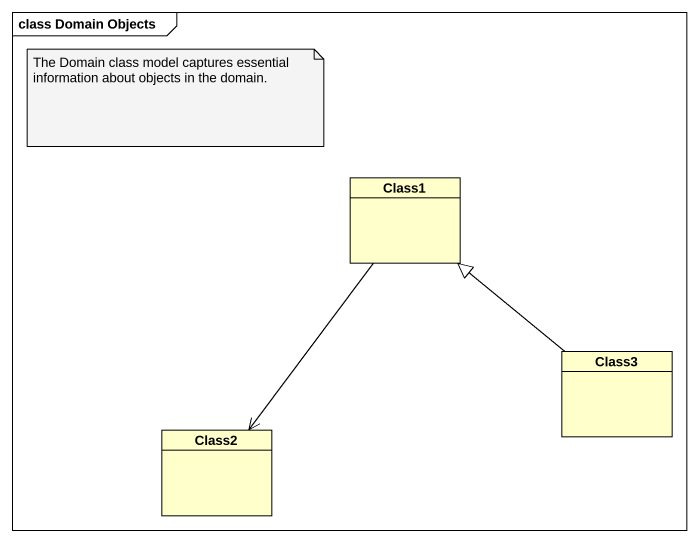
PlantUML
@startuml
mainframe class Domain Objects
hide circle
hide empty members
class Class1
class Class3
class Class2
Class1 --> Class2
Class3 -up-|> Class1
note as N1
  The Domain class model captures essential information about objects in the domain.
end note
@enduml
